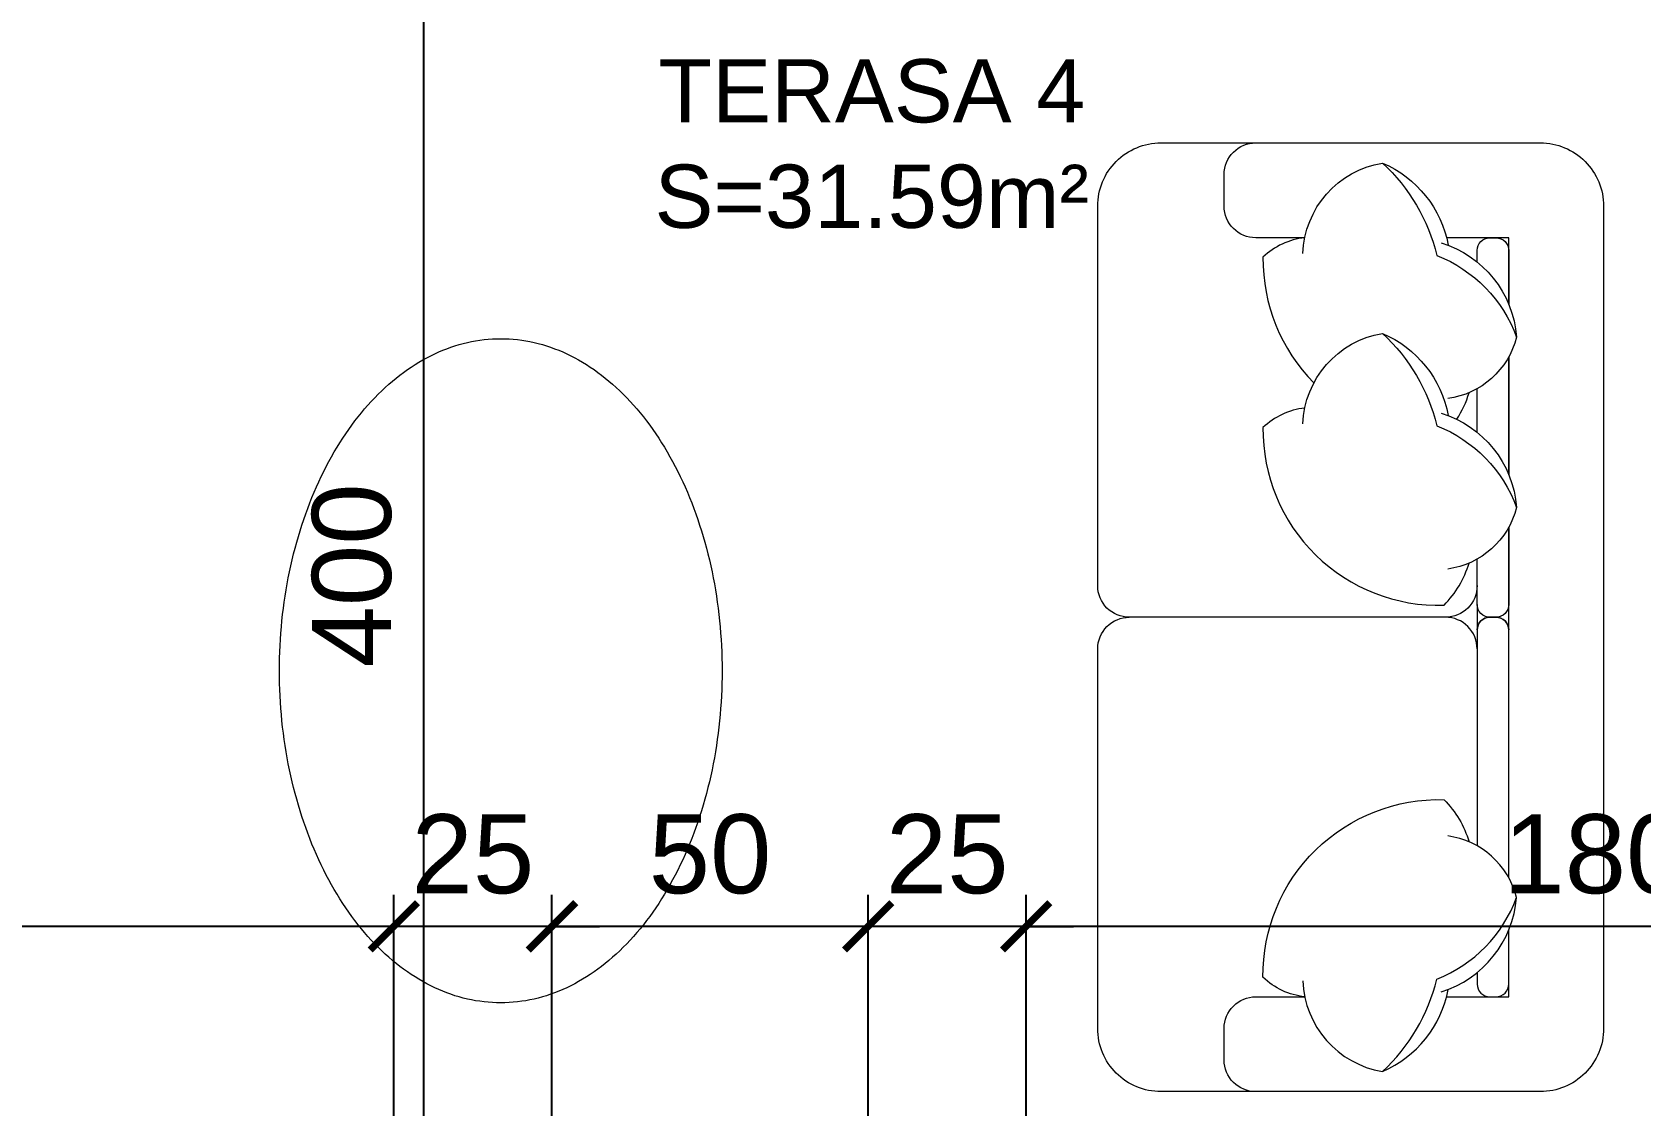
# Model space of a CAD drawing. Header units: centimetres. Extents: x 99002 to 104403, y -55119 to -48358.
# Drawn here: x 102702.1 to 102956.5, y -54046.3 to -53876.5 of the extents above; entities that cross this region are included whole.
import ezdxf

# ---------------------------------------------------------------- set-up
doc = ezdxf.new("R2010")
doc.units = ezdxf.units.CM
doc.header["$LTSCALE"] = 50
doc.header["$MEASUREMENT"] = 0
doc.layers.get('0').update_dxf_attribs({"color": 8})
doc.layers.add('COTE 50ème', color=1, linetype='Continuous')
doc.layers.add('DEMOL', color=7, linetype='Continuous', lineweight=60, true_color=0xb38600)
doc.layers.add('mobilimi', color=8, linetype='Continuous', lineweight=9)
doc.styles.add('RS_TEXT_1.50', font='arial.ttf', dxfattribs={"height": 12.5})
doc.styles.add('RS_TXT_50', font='arial.ttf', dxfattribs={"height": 12.5})
doc.dimstyles.new('RS_50CM_LINEAIRE', dxfattribs={"dimscale": 5, "dimtxt": 12.5, "dimasz": 1.5, "dimexe": 1, "dimexo": 2.5, "dimgap": 1, "dimtad": 1, "dimdec": 1, "dimrnd": 0.5, "dimdsep": 46, "dimtxsty": 'RS_TXT_50', "dimblk1": 'ARCHTICK', "dimblk2": 'ARCHTICK', "dimsah": 1, "dimcen": 2.5, "dimdle": 1, "dimclrt": 4, "dimadec": 0, "dimazin": 2, "dimtfac": 1, "dimtdec": 1, "dimtix": 1, "dimtmove": 2, "dimatfit": 3, "dimfxl": 1, "dimtolj": 1, "dimtzin": 0, "dimarcsym": 0})

# ---------------------------------------------------------------- blocks, each defined once
blk = doc.blocks.new('_ArchTick')
at = {"color": 0, "linetype": 'ByBlock', "const_width": 0.15}
blk.add_lwpolyline([(-0.5, -0.5), (0.5, 0.5)], dxfattribs=at)
blk = doc.blocks.new('*D1339')
at = {"layer": 'COTE 50ème', "color": 0, "lineweight": -2, "ltscale": 0.5, "transparency": 16777216}
for p, q in [((102859.34, -54149.86), (102859.34, -54012.89)), ((103039.34, -54155.47), (103039.34, -54012.89)), ((103044.34, -54017.89), (102854.34, -54017.89))]:
    blk.add_line(p, q, dxfattribs=at)
at = {"layer": 'Defpoints', "color": 0, "ltscale": 0.5, "transparency": 16777216}
for p in [(102859.34, -54017.89), (102859.34, -54162.36), (103039.34, -54167.97)]:
    blk.add_point(p, dxfattribs=at)
at = {"layer": 'COTE 50ème', "color": 0, "lineweight": -2, "ltscale": 0.5, "transparency": 16777216, "xscale": 7.5, "yscale": 7.5, "zscale": 7.5, "rotation": 180}
blk.add_blockref('_ArchTick', (102859.34, -54017.89), dxfattribs=at)
at = {"layer": 'COTE 50ème', "color": 0, "lineweight": -2, "ltscale": 0.5, "transparency": 16777216, "xscale": 7.5, "yscale": 7.5, "zscale": 7.5}
blk.add_blockref('_ArchTick', (103039.34, -54017.89), dxfattribs=at)
at = {"layer": 'COTE 50ème', "color": 4, "ltscale": 0.5, "transparency": 16777216, "insert": (102949.34, -54006.5), "char_height": 12.5, "attachment_point": 5, "style": 'RS_TXT_50'}
blk.add_mtext('\\A1;180', dxfattribs=at)
blk = doc.blocks.new('*D1340')
at = {"layer": 'COTE 50ème', "color": 0, "lineweight": -2, "ltscale": 0.5, "transparency": 16777216}
for p, q in [((102834.34, -54149.86), (102834.34, -54012.89)), ((102859.34, -54149.86), (102859.34, -54012.89)), ((102834.34, -54017.89), (102826.84, -54017.89)), ((102859.34, -54017.89), (102834.34, -54017.89)), ((102859.34, -54017.89), (102866.84, -54017.89))]:
    blk.add_line(p, q, dxfattribs=at)
at = {"layer": 'Defpoints', "color": 0, "ltscale": 0.5, "transparency": 16777216}
for p in [(102834.34, -54017.89), (102834.34, -54162.36), (102859.34, -54162.36)]:
    blk.add_point(p, dxfattribs=at)
at = {"layer": 'COTE 50ème', "color": 0, "lineweight": -2, "ltscale": 0.5, "transparency": 16777216, "xscale": 7.5, "yscale": 7.5, "zscale": 7.5}
blk.add_blockref('_ArchTick', (102834.34, -54017.89), dxfattribs=at)
at = {"layer": 'COTE 50ème', "color": 0, "lineweight": -2, "ltscale": 0.5, "transparency": 16777216, "xscale": 7.5, "yscale": 7.5, "zscale": 7.5, "rotation": 180}
blk.add_blockref('_ArchTick', (102859.34, -54017.89), dxfattribs=at)
at = {"layer": 'COTE 50ème', "color": 4, "ltscale": 0.5, "transparency": 16777216, "insert": (102846.84, -54006.5), "char_height": 12.5, "attachment_point": 5, "style": 'RS_TXT_50'}
blk.add_mtext('\\A1;25', dxfattribs=at)
blk = doc.blocks.new('*D1341')
at = {"layer": 'COTE 50ème', "color": 0, "lineweight": -2, "ltscale": 0.5, "transparency": 16777216}
for p, q in [((102784.34, -54149.86), (102784.34, -54012.89)), ((102834.34, -54149.86), (102834.34, -54012.89)), ((102839.34, -54017.89), (102779.34, -54017.89))]:
    blk.add_line(p, q, dxfattribs=at)
at = {"layer": 'Defpoints', "color": 0, "ltscale": 0.5, "transparency": 16777216}
for p in [(102784.34, -54017.89), (102784.34, -54162.36), (102834.34, -54162.36)]:
    blk.add_point(p, dxfattribs=at)
at = {"layer": 'COTE 50ème', "color": 0, "lineweight": -2, "ltscale": 0.5, "transparency": 16777216, "xscale": 7.5, "yscale": 7.5, "zscale": 7.5, "rotation": 180}
blk.add_blockref('_ArchTick', (102784.34, -54017.89), dxfattribs=at)
at = {"layer": 'COTE 50ème', "color": 0, "lineweight": -2, "ltscale": 0.5, "transparency": 16777216, "xscale": 7.5, "yscale": 7.5, "zscale": 7.5}
blk.add_blockref('_ArchTick', (102834.34, -54017.89), dxfattribs=at)
at = {"layer": 'COTE 50ème', "color": 4, "ltscale": 0.5, "transparency": 16777216, "insert": (102809.34, -54006.5), "char_height": 12.5, "attachment_point": 5, "style": 'RS_TXT_50'}
blk.add_mtext('\\A1;50', dxfattribs=at)
blk = doc.blocks.new('*D1342')
at = {"layer": 'COTE 50ème', "color": 0, "lineweight": -2, "ltscale": 0.5, "transparency": 16777216}
for p, q in [((102759.34, -54149.86), (102759.34, -54012.89)), ((102784.34, -54149.86), (102784.34, -54012.89)), ((102759.34, -54017.89), (102751.84, -54017.89)), ((102784.34, -54017.89), (102759.34, -54017.89)), ((102784.34, -54017.89), (102791.84, -54017.89))]:
    blk.add_line(p, q, dxfattribs=at)
at = {"layer": 'Defpoints', "color": 0, "ltscale": 0.5, "transparency": 16777216}
for p in [(102759.34, -54017.89), (102759.34, -54162.36), (102784.34, -54162.36)]:
    blk.add_point(p, dxfattribs=at)
at = {"layer": 'COTE 50ème', "color": 0, "lineweight": -2, "ltscale": 0.5, "transparency": 16777216, "xscale": 7.5, "yscale": 7.5, "zscale": 7.5}
blk.add_blockref('_ArchTick', (102759.34, -54017.89), dxfattribs=at)
at = {"layer": 'COTE 50ème', "color": 0, "lineweight": -2, "ltscale": 0.5, "transparency": 16777216, "xscale": 7.5, "yscale": 7.5, "zscale": 7.5, "rotation": 180}
blk.add_blockref('_ArchTick', (102784.34, -54017.89), dxfattribs=at)
at = {"layer": 'COTE 50ème', "color": 4, "ltscale": 0.5, "transparency": 16777216, "insert": (102771.84, -54006.5), "char_height": 12.5, "attachment_point": 5, "style": 'RS_TXT_50'}
blk.add_mtext('\\A1;25', dxfattribs=at)
blk = doc.blocks.new('*D1343')
at = {"layer": 'COTE 50ème', "color": 0, "lineweight": -2, "ltscale": 0.5, "transparency": 16777216}
for p, q in [((102579.34, -54149.86), (102579.34, -54012.89)), ((102759.34, -54149.86), (102759.34, -54012.89)), ((102764.34, -54017.89), (102574.34, -54017.89))]:
    blk.add_line(p, q, dxfattribs=at)
at = {"layer": 'Defpoints', "color": 0, "ltscale": 0.5, "transparency": 16777216}
for p in [(102579.34, -54017.89), (102579.34, -54162.36), (102759.34, -54162.36)]:
    blk.add_point(p, dxfattribs=at)
at = {"layer": 'COTE 50ème', "color": 0, "lineweight": -2, "ltscale": 0.5, "transparency": 16777216, "xscale": 7.5, "yscale": 7.5, "zscale": 7.5, "rotation": 180}
blk.add_blockref('_ArchTick', (102579.34, -54017.89), dxfattribs=at)
at = {"layer": 'COTE 50ème', "color": 0, "lineweight": -2, "ltscale": 0.5, "transparency": 16777216, "xscale": 7.5, "yscale": 7.5, "zscale": 7.5}
blk.add_blockref('_ArchTick', (102759.34, -54017.89), dxfattribs=at)
at = {"layer": 'COTE 50ème', "color": 4, "ltscale": 0.5, "transparency": 16777216, "insert": (102669.34, -54006.5), "char_height": 12.5, "attachment_point": 5, "style": 'RS_TXT_50'}
blk.add_mtext('\\A1;180', dxfattribs=at)
blk = doc.blocks.new('*D1451')
at = {"layer": 'COTE 50ème', "color": 0, "lineweight": -2, "ltscale": 0.5, "transparency": 16777216}
for p, q in [((102764.1, -54167.36), (102764.1, -53757.47)), ((102771.97, -53762.47), (102759.1, -53762.47)), ((102771.84, -54162.36), (102759.1, -54162.36))]:
    blk.add_line(p, q, dxfattribs=at)
at = {"layer": 'Defpoints', "color": 0, "ltscale": 0.5, "transparency": 16777216}
for p in [(102764.1, -53762.47), (102784.47, -53762.47), (102784.34, -54162.36)]:
    blk.add_point(p, dxfattribs=at)
at = {"layer": 'COTE 50ème', "color": 0, "lineweight": -2, "ltscale": 0.5, "transparency": 16777216, "xscale": 7.5, "yscale": 7.5, "zscale": 7.5}
for p, rotation in [((102764.1, -53762.47), 90), ((102764.1, -54162.36), 270)]:
    blk.add_blockref('_ArchTick', p, dxfattribs=dict(at, rotation=rotation))
at = {"layer": 'COTE 50ème', "color": 4, "ltscale": 0.5, "transparency": 16777216, "insert": (102752.72, -53962.41), "char_height": 12.5, "attachment_point": 5, "rotation": 90, "style": 'RS_TXT_50'}
blk.add_mtext('\\A1;400', dxfattribs=at)

msp = doc.modelspace()

# ---------------------------------------------------------------- linework, layer by layer
at = {"layer": 'mobilimi'}
for points in [[(102870.64, -53974.02, -0.414214), (102875.64, -53969.02, -0.414214), (102870.64, -53964.02), (102870.64, -53904.02, -0.414214), (102880.64, -53894.02), (102940.64, -53894.02, -0.414214), (102950.64, -53904.02), (102950.64, -54034.02, -0.414214), (102940.64, -54044.02), (102880.64, -54044.02, -0.414214), (102870.64, -54034.02), (102870.64, -53974.02, -0.414214), (102875.64, -53969.02, -0.414214), (102870.64, -53964.02)], [(102903.38, -53909.02), (102895.64, -53909.02, -0.414214), (102890.64, -53904.02), (102890.64, -53899.02, -0.414214), (102895.64, -53894.02)], [(102903.08, -53911.53, -0.356772), (102915.68, -53897.2, -0.249542), (102926.07, -53910.18, 9.61688)], [(102915.68, -53897.2, -0.14773), (102924.28, -53911.82, -0.213343), (102936.88, -53924.71, -0.178662)], [(102903.39, -53909.01, 0.165541), (102896.78, -53912.1, 0.200231), (102904.83, -53931.95, 0.121523)], [(102924.96, -53909.8, -0.306663), (102936.88, -53924.71, -0.30633), (102926, -53934.45, 0.872847)], [(102935.64, -53919.54), (102935.64, -53909.02), (102925.81, -53909.02, -0.414214)], [(102930.64, -53912.84), (102930.64, -53911.02, -0.414214), (102932.64, -53909.02), (102933.64, -53909.02, -0.414214), (102935.64, -53911.02)], [(102935.64, -53911.02), (102935.64, -53919.54, -0.414214)], [(102903.08, -53938.46, -0.356772), (102915.68, -53924.14, -0.249542), (102926.07, -53937.12, 9.61688)], [(102915.68, -53924.14, -0.14773), (102924.28, -53938.75, -0.213343), (102936.88, -53951.64, -0.178662)], [(102935.64, -53927.86), (102935.64, -53946.47, -0.414214)], [(102927.42, -53937.71, 0.071865), (102929.37, -53933.52, -7.115464)], [(102930.64, -53939.77), (102930.64, -53932.89, -0.414214)], [(102903.39, -53935.94, 0.165541), (102896.78, -53939.04, 0.425989), (102925.42, -53967.12, 0.121523), (102929.37, -53960.45, -7.115464)], [(102924.96, -53936.73, -0.306663), (102936.88, -53951.64, -0.30633), (102926, -53961.39, 0.872847)], [(102935.64, -53954.79), (102935.64, -53967.02, -0.414214), (102933.64, -53969.02), (102932.64, -53969.02, -0.414214), (102930.64, -53967.02), (102930.64, -53959.83, -0.414214)], [(102930.64, -53964.02, -0.414214), (102925.64, -53969.02), (102875.64, -53969.02, -0.414214)], [(102930.64, -53964.02, -0.414214), (102925.64, -53969.02)], [(102930.64, -53974.02, 0.414214), (102925.64, -53969.02), (102875.64, -53969.02, 0.414214)], [(102930.64, -53974.02, 0.414214), (102925.64, -53969.02)], [(102935.64, -54010.18), (102935.64, -53971.02, 0.414214), (102933.64, -53969.02), (102932.64, -53969.02, 0.414214), (102930.64, -53971.02), (102930.64, -54005.15, 0.414214)], [(102903.39, -54029.03, -0.165541), (102896.78, -54025.94, -0.425989), (102925.42, -53997.86, -0.121523), (102929.37, -54004.52, 7.115464)], [(102924.96, -54028.24, 0.306663), (102936.88, -54013.33, 0.30633), (102926, -54003.59, -0.872847)], [(102915.68, -54040.84, 0.14773), (102924.28, -54026.22, 0.213343), (102936.88, -54013.33, 0.178662)], [(102935.64, -54027.02), (102935.64, -54018.5, 0.414214)], [(102930.64, -54025.2), (102930.64, -54027.02, 0.414214), (102932.64, -54029.02), (102933.64, -54029.02, 0.414214), (102935.64, -54027.02)], [(102903.08, -54026.51, 0.356772), (102915.68, -54040.84, 0.249542), (102926.07, -54027.86, -9.61688)], [(102895.64, -54044.02, -0.414214), (102890.64, -54039.02), (102890.64, -54034.02, -0.414214), (102895.64, -54029.02), (102903.38, -54029.02)]]:
    msp.add_lwpolyline(points, format="xyb", dxfattribs=at)
for points in [[(102935.64, -53946.47), (102935.64, -53927.86)], [(102935.64, -54010.18), (102935.64, -53954.79)], [(102925.81, -54029.02), (102935.64, -54029.02), (102935.64, -54018.5)]]:
    msp.add_lwpolyline(points, dxfattribs=at)
msp.add_lwpolyline([(102935.64, -53971.02), (102935.64, -53967.02, -0.414214), (102933.64, -53969.02), (102932.64, -53969.02, -0.414214), (102930.64, -53967.02), (102930.64, -53971.02, -0.414214), (102932.64, -53969.02), (102933.64, -53969.02, -0.414214)], format="xyb", close=True, dxfattribs=at)
msp.add_polyline3d([(102776.24, -54029.98, 0), (102775.58, -54029.97, 0), (102774.91, -54029.94, 0), (102774.25, -54029.89, 0), (102773.59, -54029.83, 0), (102772.93, -54029.74, 0), (102772.27, -54029.64, 0), (102771.62, -54029.52, 0), (102770.96, -54029.38, 0), (102770.31, -54029.22, 0), (102769.65, -54029.04, 0), (102769, -54028.85, 0), (102768.36, -54028.63, 0), (102767.71, -54028.4, 0), (102767.07, -54028.15, 0), (102766.44, -54027.88, 0), (102765.8, -54027.59, 0), (102765.17, -54027.29, 0), (102764.54, -54026.96, 0), (102763.92, -54026.62, 0), (102763.3, -54026.26, 0), (102762.69, -54025.89, 0), (102762.08, -54025.49, 0), (102761.48, -54025.08, 0), (102760.88, -54024.66, 0), (102760.29, -54024.21, 0), (102759.7, -54023.75, 0), (102759.12, -54023.27, 0), (102758.55, -54022.78, 0), (102757.98, -54022.27, 0), (102757.42, -54021.74, 0), (102756.86, -54021.2, 0), (102756.31, -54020.64, 0), (102755.77, -54020.07, 0), (102755.24, -54019.48, 0), (102754.71, -54018.88, 0), (102754.2, -54018.26, 0), (102753.68, -54017.63, 0), (102753.18, -54016.98, 0), (102752.69, -54016.32, 0), (102752.2, -54015.64, 0), (102751.72, -54014.95, 0), (102751.26, -54014.25, 0), (102750.8, -54013.53, 0), (102750.35, -54012.8, 0), (102749.91, -54012.06, 0), (102749.47, -54011.31, 0), (102749.05, -54010.54, 0), (102748.64, -54009.77, 0), (102748.24, -54008.98, 0), (102747.85, -54008.18, 0), (102747.46, -54007.37, 0), (102747.09, -54006.54, 0), (102746.73, -54005.71, 0), (102746.38, -54004.87, 0), (102746.04, -54004.02, 0), (102745.71, -54003.15, 0), (102745.39, -54002.28, 0), (102745.08, -54001.4, 0), (102744.79, -54000.51, 0), (102744.5, -53999.62, 0), (102744.23, -53998.71, 0), (102743.97, -53997.8, 0), (102743.72, -53996.88, 0), (102743.48, -53995.95, 0), (102743.25, -53995.02, 0), (102743.03, -53994.08, 0), (102742.83, -53993.13, 0), (102742.64, -53992.18, 0), (102742.46, -53991.23, 0), (102742.29, -53990.27, 0), (102742.14, -53989.3, 0), (102741.99, -53988.33, 0), (102741.86, -53987.36, 0), (102741.74, -53986.38, 0), (102741.64, -53985.4, 0), (102741.55, -53984.41, 0), (102741.46, -53983.43, 0), (102741.4, -53982.44, 0), (102741.34, -53981.45, 0), (102741.29, -53980.46, 0), (102741.26, -53979.47, 0), (102741.24, -53978.47, 0), (102741.24, -53977.48, 0), (102741.24, -53976.49, 0), (102741.26, -53975.49, 0), (102741.29, -53974.5, 0), (102741.34, -53973.51, 0), (102741.4, -53972.52, 0), (102741.46, -53971.53, 0), (102741.55, -53970.54, 0), (102741.64, -53969.56, 0), (102741.74, -53968.58, 0), (102741.86, -53967.6, 0), (102741.99, -53966.63, 0), (102742.14, -53965.66, 0), (102742.29, -53964.69, 0), (102742.46, -53963.73, 0), (102742.64, -53962.77, 0), (102742.83, -53961.82, 0), (102743.03, -53960.88, 0), (102743.25, -53959.94, 0), (102743.48, -53959.01, 0), (102743.72, -53958.08, 0), (102743.97, -53957.16, 0), (102744.23, -53956.25, 0), (102744.5, -53955.34, 0), (102744.79, -53954.44, 0), (102745.08, -53953.56, 0), (102745.39, -53952.68, 0), (102745.71, -53951.8, 0), (102746.04, -53950.94, 0), (102746.38, -53950.09, 0), (102746.73, -53949.25, 0), (102747.09, -53948.41, 0), (102747.46, -53947.59, 0), (102747.85, -53946.78, 0), (102748.24, -53945.98, 0), (102748.64, -53945.19, 0), (102749.05, -53944.41, 0), (102749.47, -53943.65, 0), (102749.91, -53942.89, 0), (102750.35, -53942.15, 0), (102750.8, -53941.42, 0), (102751.26, -53940.71, 0), (102751.72, -53940.01, 0), (102752.2, -53939.32, 0), (102752.69, -53938.64, 0), (102753.18, -53937.98, 0), (102753.68, -53937.33, 0), (102754.2, -53936.7, 0), (102754.71, -53936.08, 0), (102755.24, -53935.48, 0), (102755.77, -53934.89, 0), (102756.31, -53934.32, 0), (102756.86, -53933.76, 0), (102757.42, -53933.22, 0), (102757.98, -53932.69, 0), (102758.55, -53932.18, 0), (102759.12, -53931.68, 0), (102759.7, -53931.21, 0), (102760.29, -53930.75, 0), (102760.88, -53930.3, 0), (102761.48, -53929.87, 0), (102762.08, -53929.46, 0), (102762.69, -53929.07, 0), (102763.3, -53928.69, 0), (102763.92, -53928.34, 0), (102764.54, -53928, 0), (102765.17, -53927.67, 0), (102765.8, -53927.37, 0), (102766.44, -53927.08, 0), (102767.07, -53926.81, 0), (102767.71, -53926.56, 0), (102768.36, -53926.33, 0), (102769, -53926.11, 0), (102769.65, -53925.92, 0), (102770.31, -53925.74, 0), (102770.96, -53925.58, 0), (102771.62, -53925.44, 0), (102772.27, -53925.32, 0), (102772.93, -53925.21, 0), (102773.59, -53925.13, 0), (102774.25, -53925.06, 0), (102774.91, -53925.02, 0), (102775.58, -53924.99, 0), (102776.24, -53924.98, 0), (102776.9, -53924.99, 0), (102777.56, -53925.02, 0), (102778.22, -53925.06, 0), (102778.89, -53925.13, 0), (102779.55, -53925.21, 0), (102780.2, -53925.32, 0), (102780.86, -53925.44, 0), (102781.52, -53925.58, 0), (102782.17, -53925.74, 0), (102782.82, -53925.92, 0), (102783.47, -53926.11, 0), (102784.12, -53926.33, 0), (102784.76, -53926.56, 0), (102785.4, -53926.81, 0), (102786.04, -53927.08, 0), (102786.68, -53927.37, 0), (102787.31, -53927.67, 0), (102787.93, -53928, 0), (102788.55, -53928.34, 0), (102789.17, -53928.69, 0), (102789.79, -53929.07, 0), (102790.39, -53929.46, 0), (102791, -53929.87, 0), (102791.59, -53930.3, 0), (102792.19, -53930.75, 0), (102792.77, -53931.21, 0), (102793.35, -53931.68, 0), (102793.93, -53932.18, 0), (102794.5, -53932.69, 0), (102795.06, -53933.22, 0), (102795.61, -53933.76, 0), (102796.16, -53934.32, 0), (102796.7, -53934.89, 0), (102797.24, -53935.48, 0), (102797.76, -53936.08, 0), (102798.28, -53936.7, 0), (102798.79, -53937.33, 0), (102799.29, -53937.98, 0), (102799.79, -53938.64, 0), (102800.27, -53939.32, 0), (102800.75, -53940.01, 0), (102801.22, -53940.71, 0), (102801.68, -53941.42, 0), (102802.13, -53942.15, 0), (102802.57, -53942.89, 0), (102803, -53943.65, 0), (102803.42, -53944.41, 0), (102803.84, -53945.19, 0), (102804.24, -53945.98, 0), (102804.63, -53946.78, 0), (102805.01, -53947.59, 0), (102805.39, -53948.41, 0), (102805.75, -53949.25, 0), (102806.1, -53950.09, 0), (102806.44, -53950.94, 0), (102806.77, -53951.8, 0), (102807.09, -53952.68, 0), (102807.39, -53953.56, 0), (102807.69, -53954.44, 0), (102807.97, -53955.34, 0), (102808.25, -53956.25, 0), (102808.51, -53957.16, 0), (102808.76, -53958.08, 0), (102809, -53959.01, 0), (102809.23, -53959.94, 0), (102809.44, -53960.88, 0), (102809.65, -53961.82, 0), (102809.84, -53962.77, 0), (102810.02, -53963.73, 0), (102810.18, -53964.69, 0), (102810.34, -53965.66, 0), (102810.48, -53966.63, 0), (102810.61, -53967.6, 0), (102810.73, -53968.58, 0), (102810.84, -53969.56, 0), (102810.93, -53970.54, 0), (102811.01, -53971.53, 0), (102811.08, -53972.52, 0), (102811.14, -53973.51, 0), (102811.18, -53974.5, 0), (102811.21, -53975.49, 0), (102811.23, -53976.49, 0), (102811.24, -53977.48, 0), (102811.23, -53978.47, 0), (102811.21, -53979.47, 0), (102811.18, -53980.46, 0), (102811.14, -53981.45, 0), (102811.08, -53982.44, 0), (102811.01, -53983.43, 0), (102810.93, -53984.41, 0), (102810.84, -53985.4, 0), (102810.73, -53986.38, 0), (102810.61, -53987.36, 0), (102810.48, -53988.33, 0), (102810.34, -53989.3, 0), (102810.18, -53990.27, 0), (102810.02, -53991.23, 0), (102809.84, -53992.18, 0), (102809.65, -53993.13, 0), (102809.44, -53994.08, 0), (102809.23, -53995.02, 0), (102809, -53995.95, 0), (102808.76, -53996.88, 0), (102808.51, -53997.8, 0), (102808.25, -53998.71, 0), (102807.97, -53999.62, 0), (102807.69, -54000.51, 0), (102807.39, -54001.4, 0), (102807.09, -54002.28, 0), (102806.77, -54003.15, 0), (102806.44, -54004.02, 0), (102806.1, -54004.87, 0), (102805.75, -54005.71, 0), (102805.39, -54006.54, 0), (102805.01, -54007.37, 0), (102804.63, -54008.18, 0), (102804.24, -54008.98, 0), (102803.84, -54009.77, 0), (102803.42, -54010.54, 0), (102803, -54011.31, 0), (102802.57, -54012.06, 0), (102802.13, -54012.8, 0), (102801.68, -54013.53, 0), (102801.22, -54014.25, 0), (102800.75, -54014.95, 0), (102800.27, -54015.64, 0), (102799.79, -54016.32, 0), (102799.29, -54016.98, 0), (102798.79, -54017.63, 0), (102798.28, -54018.26, 0), (102797.76, -54018.88, 0), (102797.24, -54019.48, 0), (102796.7, -54020.07, 0), (102796.16, -54020.64, 0), (102795.61, -54021.2, 0), (102795.06, -54021.74, 0), (102794.5, -54022.27, 0), (102793.93, -54022.78, 0), (102793.35, -54023.27, 0), (102792.77, -54023.75, 0), (102792.19, -54024.21, 0), (102791.59, -54024.66, 0), (102791, -54025.08, 0), (102790.39, -54025.49, 0), (102789.79, -54025.89, 0), (102789.17, -54026.26, 0), (102788.55, -54026.62, 0), (102787.93, -54026.96, 0), (102787.31, -54027.29, 0), (102786.68, -54027.59, 0), (102786.04, -54027.88, 0), (102785.4, -54028.15, 0), (102784.76, -54028.4, 0), (102784.12, -54028.63, 0), (102783.47, -54028.85, 0), (102782.82, -54029.04, 0), (102782.17, -54029.22, 0), (102781.52, -54029.38, 0), (102780.86, -54029.52, 0), (102780.2, -54029.64, 0), (102779.55, -54029.74, 0), (102778.89, -54029.83, 0), (102778.22, -54029.89, 0), (102777.56, -54029.94, 0), (102776.9, -54029.97, 0), (102776.24, -54029.98, 0)], dxfattribs=at)

# ---------------------------------------------------------------- texts
at = {"layer": 'DEMOL', "lineweight": -2, "insert": (102834.91, -53894.19), "char_height": 10, "width": 93.9293, "attachment_point": 5, "style": 'RS_TEXT_1.50'}
msp.add_mtext('TERASA 4\\PS=31.59m²', dxfattribs=at)

# ---------------------------------------------------------------- dimensions: what is measured, and where the dimension line sits
at = {"layer": 'COTE 50ème', "ltscale": 0.5}
dim = msp.add_linear_dim(base=(102764.1, -53762.47), p1=(102784.34, -54162.36), p2=(102784.47, -53762.47), angle=90, dimstyle='RS_50CM_LINEAIRE', dxfattribs=at)
dim.commit()
dim.dimension.update_dxf_attribs({"geometry": '*D1451', "text_midpoint": (102752.72, -53962.41)})
for base, p1, p2, picture, middle in [((102579.34, -54017.89), (102759.34, -54162.36), (102579.34, -54162.36), '*D1343', (102669.34, -54006.5)), ((102759.34, -54017.89), (102784.34, -54162.36), (102759.34, -54162.36), '*D1342', (102771.84, -54006.5)), ((102784.34, -54017.89), (102834.34, -54162.36), (102784.34, -54162.36), '*D1341', (102809.34, -54006.5)), ((102834.34, -54017.89), (102859.34, -54162.36), (102834.34, -54162.36), '*D1340', (102846.84, -54006.5)), ((102859.34, -54017.89), (103039.34, -54167.97), (102859.34, -54162.36), '*D1339', (102949.34, -54006.5))]:
    dim = msp.add_linear_dim(base=base, p1=p1, p2=p2, dimstyle='RS_50CM_LINEAIRE', dxfattribs=at)
    dim.commit()
    dim.dimension.update_dxf_attribs({"geometry": picture, "text_midpoint": middle})

doc.saveas('drawing.dxf')
